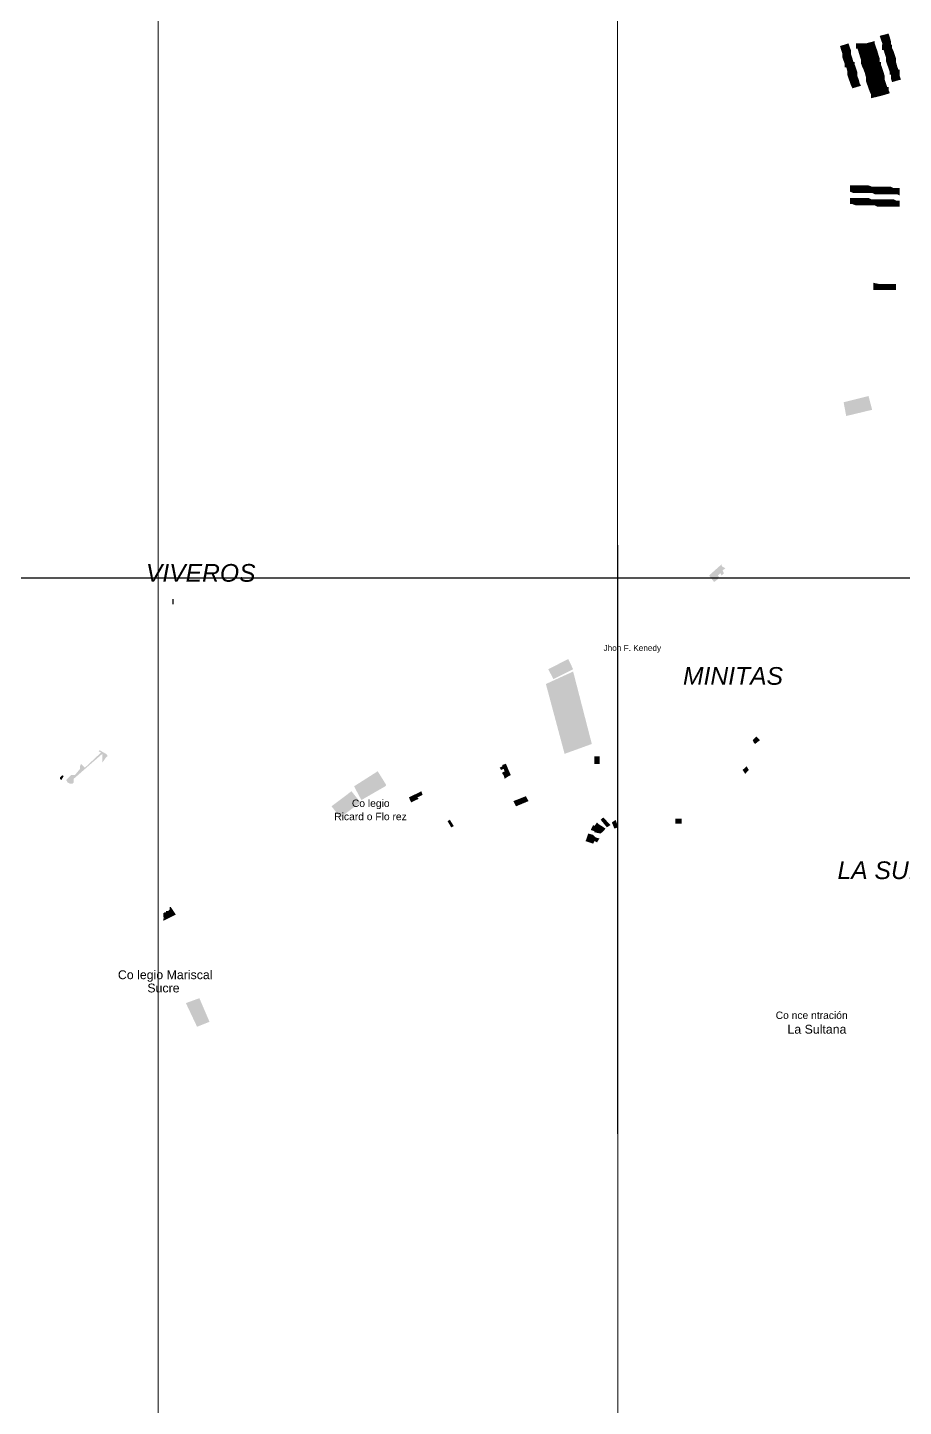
# Model space of a CAD drawing. Header units: millimetres. Extents: x -3588 to 75209, y -3737 to 38254.
# Drawn here: x 19484 to 20437, y 30847 to 32346 of the extents above; entities that cross this region are included whole.
import ezdxf

# ---------------------------------------------------------------- set-up
doc = ezdxf.new("R2010")
doc.units = ezdxf.units.MM
for name, color, linetype in [('H', 250, 'Continuous'), ('P', 253, 'Continuous'), ('T', 7, 'Continuous')]:
    doc.layers.add(name, color=color, linetype=linetype)

msp = doc.modelspace()

# ---------------------------------------------------------------- hatches: boundary and pattern name
at = {"layer": 'H', "linetype": 'Continuous'}
for points in [[(20421.774, 32335.561), (20412.171, 32332.745), (20410.763, 32336.986), (20420.365, 32339.514), (20421.774, 32335.561), (20421.774, 32335.561)], [(20422.894, 32331.336), (20413.58, 32328.792), (20412.171, 32332.745), (20421.774, 32335.561), (20422.894, 32331.336), (20422.894, 32331.336)], [(20378.292, 32324.551), (20368.705, 32322.022), (20367.569, 32325.975), (20376.883, 32328.792), (20378.292, 32324.551), (20378.292, 32324.551)], [(20379.716, 32320.598), (20370.114, 32317.781), (20368.705, 32322.022), (20378.292, 32324.551), (20379.716, 32320.598), (20379.716, 32320.598)], [(20379.716, 32316.661), (20370.114, 32313.828), (20370.114, 32317.781), (20379.716, 32320.598), (20379.716, 32316.661), (20379.716, 32316.661)], [(20385.077, 32323.142), (20396.088, 32323.142), (20396.088, 32328.792), (20385.077, 32328.792), (20385.077, 32323.142)], [(20397.208, 32322.022), (20387.894, 32319.189), (20386.485, 32323.43), (20395.8, 32325.975), (20397.208, 32322.022), (20397.208, 32322.022)], [(20398.616, 32317.781), (20389.03, 32315.237), (20387.894, 32319.189), (20397.208, 32322.022), (20398.616, 32317.781), (20398.616, 32317.781)], [(20405.402, 32328.792), (20395.8, 32325.975), (20395.8, 32328.792), (20405.402, 32331.336), (20405.402, 32328.792), (20405.402, 32328.792)], [(20406.81, 32324.551), (20397.208, 32322.022), (20395.8, 32325.975), (20405.402, 32328.792), (20406.81, 32324.551), (20406.81, 32324.551)], [(20408.218, 32320.598), (20398.616, 32317.781), (20397.208, 32322.022), (20406.81, 32324.551), (20408.218, 32320.598), (20408.218, 32320.598)], [(20409.355, 32316.661), (20400.041, 32313.828), (20398.616, 32317.781), (20408.218, 32320.598), (20409.355, 32316.661), (20409.355, 32316.661)], [(20413.308, 32321.734), (20424.318, 32321.734), (20424.318, 32327.383), (20413.308, 32327.383), (20413.308, 32321.734)], [(20422.894, 32327.383), (20413.58, 32324.551), (20413.58, 32328.792), (20422.894, 32331.336), (20422.894, 32327.383), (20422.894, 32327.383)], [(20425.727, 32320.598), (20416.124, 32317.781), (20415.004, 32322.022), (20424.318, 32323.43), (20425.727, 32320.598), (20425.727, 32320.598)], [(20427.135, 32316.661), (20417.533, 32313.828), (20416.124, 32317.781), (20425.727, 32320.598), (20427.135, 32316.661), (20427.135, 32316.661)], [(20381.124, 32312.42), (20371.522, 32309.875), (20370.114, 32313.828), (20379.716, 32316.661), (20381.124, 32312.42), (20381.124, 32312.42)], [(20382.244, 32308.467), (20372.93, 32305.65), (20371.522, 32309.875), (20381.124, 32312.42), (20382.244, 32308.467), (20382.244, 32308.467)], [(20372.658, 32302.818), (20383.669, 32302.818), (20383.669, 32308.467), (20372.658, 32308.467), (20372.658, 32302.818)], [(20385.077, 32301.697), (20375.475, 32298.865), (20374.355, 32303.106), (20383.669, 32305.65), (20385.077, 32301.697), (20385.077, 32301.697)], [(20400.041, 32313.828), (20390.438, 32311.012), (20389.03, 32315.237), (20398.616, 32317.781), (20400.041, 32313.828), (20400.041, 32313.828)], [(20401.449, 32309.875), (20390.438, 32307.059), (20390.438, 32311.012), (20400.041, 32313.828), (20401.449, 32309.875), (20401.449, 32309.875)], [(20401.449, 32305.65), (20391.847, 32303.106), (20390.438, 32307.059), (20401.449, 32309.875), (20401.449, 32305.65), (20401.449, 32305.65)], [(20402.569, 32303.106), (20393.255, 32300.273), (20391.847, 32303.106), (20401.449, 32305.65), (20402.569, 32303.106), (20402.569, 32303.106)], [(20410.763, 32312.42), (20401.449, 32309.875), (20400.041, 32313.828), (20409.355, 32316.661), (20410.763, 32312.42), (20410.763, 32312.42)], [(20401.161, 32302.818), (20412.171, 32302.818), (20412.171, 32308.467), (20401.161, 32308.467), (20401.161, 32302.818)], [(20410.763, 32308.467), (20401.449, 32305.65), (20401.449, 32309.875), (20410.763, 32312.42), (20410.763, 32308.467), (20410.763, 32308.467)], [(20413.58, 32301.697), (20403.994, 32298.865), (20402.569, 32303.106), (20412.171, 32305.65), (20413.58, 32301.697), (20413.58, 32301.697)], [(20428.543, 32312.42), (20417.533, 32309.875), (20417.533, 32313.828), (20427.135, 32316.661), (20428.543, 32312.42), (20428.543, 32312.42)], [(20428.543, 32308.467), (20418.941, 32305.65), (20417.533, 32309.875), (20428.543, 32312.42), (20428.543, 32308.467), (20428.543, 32308.467)], [(20429.679, 32304.226), (20420.365, 32301.697), (20418.941, 32305.65), (20428.543, 32308.467), (20429.679, 32304.226), (20429.679, 32304.226)], [(20431.088, 32300.273), (20421.774, 32297.456), (20420.365, 32301.697), (20429.679, 32304.226), (20431.088, 32300.273), (20431.088, 32300.273)], [(20386.485, 32297.456), (20375.475, 32294.912), (20375.475, 32298.865), (20385.077, 32301.697), (20386.485, 32297.456), (20386.485, 32297.456)], [(20386.485, 32293.503), (20376.883, 32290.687), (20375.475, 32294.912), (20386.485, 32297.456), (20386.485, 32293.503), (20386.485, 32293.503)], [(20387.894, 32289.551), (20378.292, 32286.734), (20376.883, 32290.687), (20386.485, 32293.503), (20387.894, 32289.551), (20387.894, 32289.551)], [(20389.03, 32285.326), (20379.716, 32282.781), (20378.292, 32286.734), (20387.894, 32289.551), (20389.03, 32285.326), (20389.03, 32285.326)], [(20403.994, 32298.865), (20394.679, 32296.336), (20393.255, 32300.273), (20402.569, 32303.106), (20403.994, 32298.865), (20403.994, 32298.865)], [(20405.402, 32294.912), (20395.8, 32292.095), (20394.679, 32296.336), (20403.994, 32298.865), (20405.402, 32294.912), (20405.402, 32294.912)], [(20406.81, 32290.687), (20395.8, 32288.142), (20395.8, 32292.095), (20405.402, 32294.912), (20406.81, 32290.687), (20406.81, 32290.687)], [(20406.81, 32286.734), (20397.208, 32283.901), (20395.8, 32288.142), (20406.81, 32290.687), (20406.81, 32286.734), (20406.81, 32286.734)], [(20415.004, 32297.456), (20405.402, 32294.912), (20403.994, 32298.865), (20413.58, 32301.697), (20415.004, 32297.456), (20415.004, 32297.456)], [(20416.124, 32293.503), (20406.81, 32290.687), (20405.402, 32294.912), (20415.004, 32297.456), (20416.124, 32293.503), (20416.124, 32293.503)], [(20416.124, 32289.551), (20406.81, 32286.734), (20406.81, 32290.687), (20416.124, 32293.503), (20416.124, 32289.551), (20416.124, 32289.551)], [(20417.533, 32285.326), (20408.218, 32282.781), (20406.81, 32286.734), (20416.124, 32289.551), (20417.533, 32285.326), (20417.533, 32285.326)], [(20421.486, 32294.64), (20432.496, 32294.64), (20432.496, 32300.273), (20421.486, 32300.273), (20421.486, 32294.64)], [(20432.496, 32293.503), (20422.894, 32290.687), (20422.894, 32294.912), (20432.496, 32297.456), (20432.496, 32293.503), (20432.496, 32293.503)], [(20433.904, 32289.551), (20424.318, 32286.734), (20422.894, 32290.687), (20432.496, 32293.503), (20433.904, 32289.551), (20433.904, 32289.551)], [(20390.438, 32282.781), (20381.124, 32279.948), (20379.716, 32282.781), (20389.03, 32285.326), (20390.438, 32282.781), (20390.438, 32282.781)], [(20408.218, 32282.781), (20398.616, 32279.948), (20397.208, 32283.901), (20406.81, 32286.734), (20408.218, 32282.781), (20408.218, 32282.781)], [(20409.355, 32278.54), (20400.041, 32276.011), (20398.616, 32279.948), (20408.218, 32282.781), (20409.355, 32278.54), (20409.355, 32278.54)], [(20410.763, 32276.011), (20401.449, 32273.179), (20400.041, 32276.011), (20409.355, 32278.54), (20410.763, 32276.011), (20410.763, 32276.011)], [(20412.171, 32271.77), (20401.449, 32269.226), (20401.449, 32273.179), (20410.763, 32276.011), (20412.171, 32271.77), (20412.171, 32271.77)], [(20418.941, 32281.373), (20409.355, 32278.54), (20408.218, 32282.781), (20417.533, 32285.326), (20418.941, 32281.373), (20418.941, 32281.373)], [(20409.355, 32275.723), (20420.365, 32275.723), (20420.365, 32281.373), (20409.355, 32281.373), (20409.355, 32275.723)], [(20421.774, 32274.587), (20412.171, 32271.77), (20410.763, 32276.011), (20420.365, 32278.54), (20421.774, 32274.587), (20421.774, 32274.587)], [(20385.077, 32174.388), (20385.077, 32166.194), (20382.244, 32166.194), (20378.292, 32167.602), (20378.292, 32174.388), (20382.244, 32174.388), (20385.077, 32174.388), (20385.077, 32174.388)], [(20391.847, 32172.964), (20391.847, 32166.194), (20389.03, 32166.194), (20385.077, 32166.194), (20385.077, 32174.388), (20389.03, 32174.388), (20391.847, 32174.388), (20391.847, 32172.964), (20391.847, 32172.964)], [(20398.616, 32172.964), (20398.616, 32166.194), (20395.8, 32166.194), (20391.847, 32166.194), (20391.847, 32172.964), (20391.847, 32174.388), (20395.8, 32174.388), (20398.616, 32174.388), (20398.616, 32172.964), (20398.616, 32172.964)], [(20405.402, 32172.964), (20405.402, 32164.786), (20402.569, 32166.194), (20398.616, 32166.194), (20398.616, 32172.964), (20398.616, 32174.388), (20402.569, 32172.964), (20405.402, 32172.964), (20405.402, 32172.964)], [(20412.171, 32172.964), (20412.171, 32164.786), (20409.355, 32164.786), (20405.402, 32164.786), (20405.402, 32172.964), (20409.355, 32172.964), (20412.171, 32172.964), (20412.171, 32172.964)], [(20418.941, 32171.555), (20418.941, 32164.786), (20416.124, 32164.786), (20412.171, 32164.786), (20412.171, 32172.964), (20416.124, 32172.964), (20418.941, 32172.964), (20418.941, 32171.555), (20418.941, 32171.555)], [(20425.727, 32171.555), (20425.727, 32164.786), (20422.894, 32164.786), (20418.941, 32164.786), (20418.941, 32171.555), (20418.941, 32172.964), (20422.894, 32172.964), (20425.727, 32171.555), (20425.727, 32171.555)], [(20432.496, 32171.555), (20432.496, 32163.377), (20429.679, 32164.786), (20425.727, 32164.786), (20425.727, 32171.555), (20429.679, 32171.555), (20432.496, 32171.555), (20432.496, 32171.555)], [(20385.077, 32154.063), (20385.077, 32152.639), (20381.124, 32154.063), (20378.292, 32154.063), (20378.292, 32160.833), (20381.124, 32160.833), (20385.077, 32160.833), (20385.077, 32154.063), (20385.077, 32154.063)], [(20391.847, 32154.063), (20391.847, 32152.639), (20387.894, 32152.639), (20385.077, 32152.639), (20385.077, 32154.063), (20385.077, 32160.833), (20387.894, 32160.833), (20391.847, 32160.833), (20391.847, 32154.063), (20391.847, 32154.063)], [(20398.616, 32152.639), (20394.679, 32152.639), (20391.847, 32152.639), (20391.847, 32154.063), (20391.847, 32160.833), (20394.679, 32160.833), (20398.616, 32160.833), (20398.616, 32152.639), (20398.616, 32152.639)], [(20405.402, 32152.639), (20401.449, 32152.639), (20398.616, 32152.639), (20398.616, 32160.833), (20401.449, 32159.424), (20405.402, 32159.424), (20405.402, 32152.639), (20405.402, 32152.639)], [(20412.171, 32152.639), (20412.171, 32151.23), (20408.218, 32151.23), (20405.402, 32152.639), (20405.402, 32159.424), (20408.218, 32159.424), (20412.171, 32159.424), (20412.171, 32152.639), (20412.171, 32152.639)], [(20418.941, 32152.639), (20418.941, 32151.23), (20415.004, 32151.23), (20412.171, 32151.23), (20412.171, 32152.639), (20412.171, 32159.424), (20415.004, 32159.424), (20418.941, 32159.424), (20418.941, 32152.639), (20418.941, 32152.639)], [(20425.727, 32151.23), (20421.774, 32151.23), (20418.941, 32151.23), (20418.941, 32152.639), (20418.941, 32159.424), (20421.774, 32159.424), (20425.727, 32159.424), (20425.727, 32151.23), (20425.727, 32151.23)], [(20432.496, 32151.23), (20428.543, 32151.23), (20425.727, 32151.23), (20425.727, 32159.424), (20428.543, 32158), (20432.496, 32158), (20432.496, 32151.23), (20432.496, 32151.23)], [(20412.171, 32067.387), (20412.171, 32065.979), (20412.171, 32060.617), (20408.218, 32060.617), (20403.994, 32060.617), (20403.994, 32068.523), (20409.355, 32067.387), (20412.171, 32067.387), (20412.171, 32067.387)], [(20421.774, 32067.387), (20420.365, 32060.617), (20417.533, 32060.617), (20412.171, 32060.617), (20412.171, 32065.979), (20412.171, 32067.387), (20416.124, 32067.387), (20417.533, 32067.387), (20421.774, 32067.387), (20421.774, 32067.387)], [(20428.543, 32067.387), (20428.543, 32060.617), (20424.318, 32060.617), (20420.365, 32060.617), (20421.774, 32067.387), (20424.318, 32067.387), (20425.727, 32067.387), (20428.543, 32067.387), (20428.543, 32067.387)], [(20371.522, 31938.669), (20398.616, 31945.439), (20402.569, 31930.491), (20374.355, 31923.706), (20371.522, 31938.669), (20371.522, 31938.669)], [(20238.851, 31761.108), (20239.971, 31759.7), (20242.804, 31758.291), (20239.971, 31755.747), (20241.396, 31752.93), (20238.851, 31750.097), (20237.443, 31752.93), (20234.61, 31750.097), (20236.019, 31748.977), (20234.61, 31746.145), (20230.657, 31743.328), (20225.296, 31750.097), (20226.432, 31751.506), (20238.851, 31762.516), (20238.851, 31761.108), (20238.851, 31761.108)], [(20055.929, 31637.751), (20050.279, 31648.474), (20072.012, 31659.484), (20077.374, 31648.474), (20055.929, 31637.751), (20055.929, 31637.751)], [(20047.735, 31632.39), (20077.374, 31645.945), (20097.698, 31567.175), (20068.06, 31556.453), (20047.735, 31632.39), (20047.735, 31632.39)], [(20276.668, 31575.369), (20280.621, 31571.416), (20275.26, 31567.175), (20273.851, 31568.583), (20272.731, 31571.416), (20276.668, 31575.369), (20276.668, 31575.369)], [(19532.847, 31523.997), (19530.031, 31523.997), (19527.486, 31525.405), (19526.078, 31527.934), (19531.439, 31533.311), (19535.392, 31533.311), (19541.041, 31540.081), (19541.041, 31542.897), (19542.162, 31545.73), (19546.403, 31541.489), (19563.895, 31557.861), (19561.366, 31559.269), (19562.486, 31560.405), (19569.256, 31556.453), (19570.68, 31555.044), (19570.68, 31553.636), (19569.256, 31552.5), (19565.303, 31546.85), (19565.303, 31556.453), (19534.256, 31529.358), (19534.256, 31526.526), (19534.256, 31525.405), (19532.847, 31523.997), (19532.847, 31523.997)], [(20100.531, 31545.442), (20106.18, 31545.442), (20106.18, 31553.908), (20100.531, 31553.908), (20100.531, 31545.442)], [(20009.63, 31533.311), (20007.085, 31532.175), (20002.86, 31529.358), (20001.724, 31533.311), (20000.316, 31534.719), (20000.316, 31536.128), (20002.86, 31537.536), (20001.724, 31540.081), (19998.908, 31538.944), (19997.499, 31541.489), (20000.316, 31542.897), (20000.316, 31544.322), (20004.269, 31545.73), (20007.085, 31538.944), (20009.63, 31533.311), (20009.63, 31533.311)], [(20261.72, 31538.944), (20265.945, 31542.897), (20268.49, 31538.944), (20264.537, 31534.719), (20261.72, 31538.944), (20261.72, 31538.944)], [(19521.837, 31533.311), (19523.245, 31532.175), (19520.717, 31527.934), (19519.292, 31529.358), (19519.292, 31530.767), (19521.837, 31533.311), (19521.837, 31533.311)], [(19847.032, 31506.201), (19839.126, 31521.164), (19864.812, 31537.536), (19874.127, 31522.573), (19873.006, 31521.164), (19847.032, 31506.201), (19847.032, 31506.201)], [(19824.163, 31487.284), (19814.577, 31499.431), (19836.31, 31515.803), (19845.912, 31503.672), (19824.163, 31487.284), (19824.163, 31487.284)], [(19913.656, 31511.85), (19908.006, 31509.034), (19909.415, 31507.609), (19904.054, 31505.081), (19901.237, 31503.672), (19898.692, 31509.034), (19904.054, 31511.85), (19906.886, 31512.986), (19912.247, 31515.803), (19913.656, 31511.85), (19913.656, 31511.85)], [(20015.279, 31499.431), (20012.447, 31505.081), (20026.002, 31510.442), (20028.834, 31505.081), (20015.279, 31499.431), (20015.279, 31499.431)], [(19944.703, 31476.562), (19940.75, 31483.348), (19943.295, 31484.756), (19947.536, 31477.97), (19944.703, 31476.562), (19944.703, 31476.562)], [(20100.531, 31477.97), (20101.939, 31477.97), (20110.133, 31472.337), (20107.301, 31469.792), (20100.531, 31471.201), (20100.531, 31472.337), (20096.578, 31473.745), (20099.123, 31479.107), (20100.531, 31477.97), (20100.531, 31477.97)], [(20104.484, 31480.515), (20112.662, 31475.154), (20110.133, 31472.337), (20101.939, 31477.97), (20100.531, 31477.97), (20103.348, 31481.923), (20104.484, 31480.515), (20104.484, 31480.515)], [(20107.301, 31484.756), (20110.133, 31487.284), (20118.023, 31479.107), (20114.07, 31476.562), (20107.301, 31484.756), (20107.301, 31484.756)], [(20119.447, 31481.923), (20123.672, 31484.756), (20126.217, 31476.562), (20122.264, 31475.154), (20119.447, 31481.923), (20119.447, 31481.923)], [(20188.6, 31480.515), (20195.369, 31480.515), (20195.369, 31486.164), (20188.6, 31486.164), (20188.6, 31480.515)], [(20092.337, 31465.551), (20100.531, 31461.598), (20099.123, 31458.782), (20090.929, 31461.598), (20092.337, 31465.551), (20092.337, 31465.551)], [(20101.939, 31465.551), (20105.892, 31464.431), (20103.348, 31460.19), (20100.531, 31461.598), (20092.337, 31465.551), (20093.746, 31469.792), (20099.123, 31468.384), (20101.939, 31465.551), (20101.939, 31465.551)], [(19638.424, 31389.902), (19639.832, 31389.902), (19645.193, 31381.724), (19631.654, 31374.938), (19631.654, 31376.347), (19631.654, 31377.483), (19633.063, 31377.483), (19631.654, 31378.891), (19631.654, 31380.3), (19631.654, 31383.132), (19633.063, 31384.253), (19634.471, 31384.253), (19634.471, 31385.661), (19635.879, 31385.661), (19637.016, 31385.661), (19638.424, 31387.085), (19638.424, 31388.494), (19638.424, 31389.902), (19638.424, 31389.902)], [(19668.351, 31259.776), (19656.204, 31285.462), (19670.879, 31290.823), (19681.89, 31265.137), (19668.351, 31259.776), (19668.351, 31259.776)]]:
    msp.add_hatch(color=256, dxfattribs=at).paths.add_polyline_path(points)

# ---------------------------------------------------------------- linework, layer by layer
at = {"layer": 'P', "const_width": 1.2}
for points in [[(19626.12, 27357.842), (19626.062, 36428.766)], [(20126.516, 27336.582), (20124.919, 36430.922)], [(11399.857, 31747.569), (26600.487, 31747.569)]]:
    msp.add_lwpolyline(points, dxfattribs=at)
at = {"layer": 'P'}
msp.add_lwpolyline([(19642.377, 31719.05), (19642.377, 31724.7)], dxfattribs=at)

# ---------------------------------------------------------------- texts
at = {"layer": 'T', "attachment_point": 1}
for s, insert, char_height in [('{\\fArial|b0|i1|c0|p18;VIVEROS}', (19612.69, 31762.804), 19.20446), ('{\\fArial|b0|i0|c0|p18;Jhon F. Kenedy}', (20110.405, 31674.784), 6.40149), ('{\\fArial|b0|i1|c0|p18;MINITAS}', (20196.825, 31650.778), 19.20446), ('{\\fArial|b0|i0|c0|p18;Co legio}', (19836.742, 31506.745), 8.00186), ('{\\fArial|b0|i0|c0|p18;Ricard o Flo rez}', (19817.537, 31492.342), 8.00186), ('{\\fArial|b0|i1|c0|p18;LA SULTANA}', (20364.864, 31439.529), 19.20446), ('{\\fArial|b0|i0|c0|p18;Co legio Mariscal}', (19582.283, 31321.102), 9.60223), ('{\\fArial|b0|i0|c0|p18;Sucre}', (19614.29, 31306.699), 9.60223), ('{\\fArial|b0|i0|c0|p18;Co nce ntración}', (20297.649, 31276.292), 8.00186), ('{\\fArial|b0|i0|c0|p18;La Sultana}', (20310.452, 31261.888), 9.60223)]:
    msp.add_mtext(s, dxfattribs=dict(at, insert=insert, char_height=char_height))

doc.saveas('drawing.dxf')
